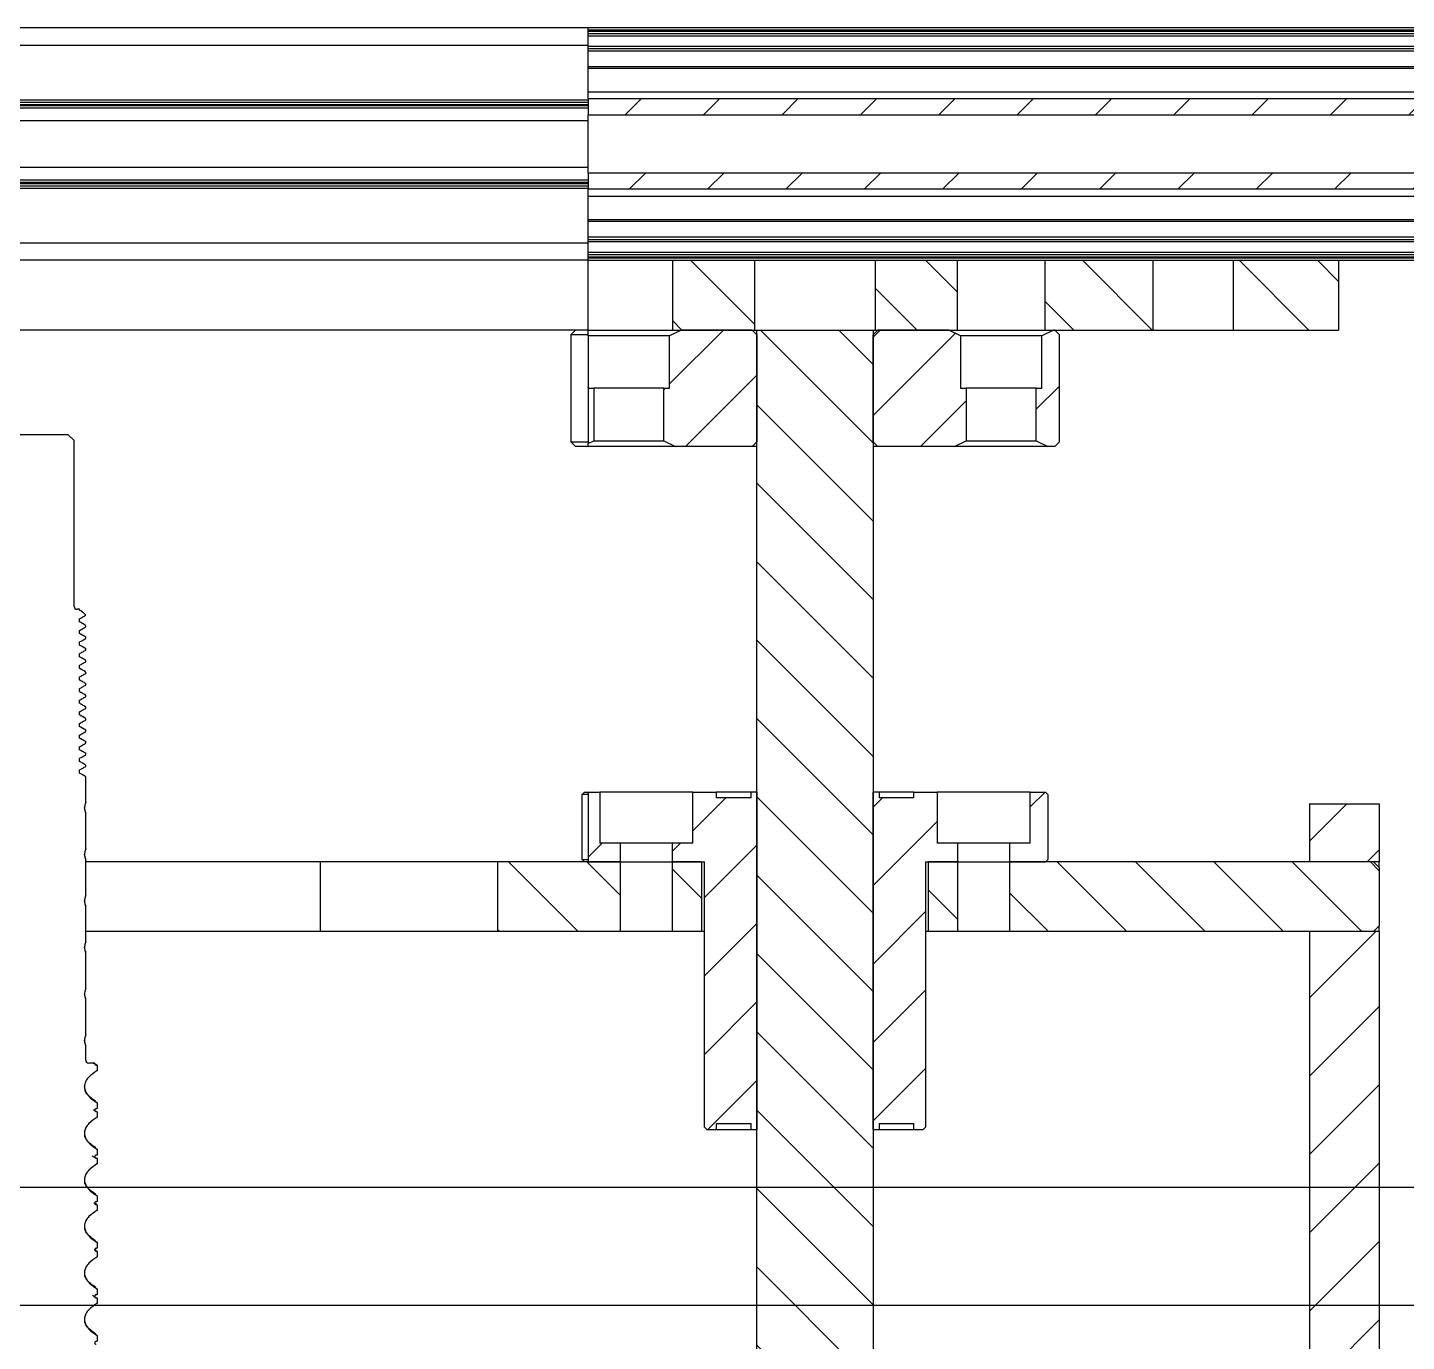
# Model space of a CAD drawing. Header units: millimetres. Extents: x -300 to 1184, y 5 to 1469.
# Drawn here: x 360.9 to 439.9, y 1393.6 to 1468.8 of the extents above; entities that cross this region are included whole.
import ezdxf

# ---------------------------------------------------------------- set-up
doc = ezdxf.new("R2010")
doc.units = ezdxf.units.MM

msp = doc.modelspace()

# ---------------------------------------------------------------- hatches: boundary and pattern name
at = {"linetype": 'Continuous', "lineweight": 18}
h = msp.add_hatch(dxfattribs=at)
h.set_pattern_fill('ANSI31', style=0)
h.paths.add_polyline_path([(513.057, 1464.77), (393.054, 1464.77), (393.054, 1463.837), (513.057, 1463.837)], flags=0)
h = msp.add_hatch(dxfattribs=at)
h.set_pattern_fill('ANSI31', style=0)
h.paths.add_polyline_path([(393.054, 1459.57), (513.057, 1459.57), (513.057, 1460.503), (393.054, 1460.503)], flags=0)
h = msp.add_hatch(dxfattribs=at)
h.set_pattern_fill('ANSI31', angle=90, style=0)
h.paths.add_polyline_path([(402.606, 1455.503), (397.89, 1455.503), (397.89, 1451.503), (402.606, 1451.503)], flags=0)
h = msp.add_hatch(dxfattribs=at)
h.set_pattern_fill('ANSI31', angle=90, style=0)
h.paths.add_polyline_path([(409.509, 1451.503), (414.224, 1451.503), (414.224, 1455.503), (409.509, 1455.503)], flags=0)
h = msp.add_hatch(dxfattribs=at)
h.set_pattern_fill('ANSI31', angle=90, style=0)
h.paths.add_polyline_path([(425.427, 1455.503), (419.224, 1455.503), (419.224, 1451.503), (425.427, 1451.503)], flags=0)
h = msp.add_hatch(dxfattribs=at)
h.set_pattern_fill('ANSI31', angle=90, style=0)
h.paths.add_polyline_path([(436.057, 1451.503), (436.057, 1455.503), (430.021, 1455.503), (430.021, 1451.503)], flags=0)
h = msp.add_hatch(dxfattribs=at)
h.set_pattern_fill('ANSI31', style=0)
h.paths.add_polyline_path([(402.457, 1451.503), (398.39, 1451.503), (397.724, 1451.178), (397.724, 1448.17), (397.39, 1448.17), (397.39, 1445.162), (398.057, 1444.837), (402.457, 1444.837), (402.724, 1445.103), (402.724, 1451.237)], flags=0)
h = msp.add_hatch(dxfattribs=at)
h.set_pattern_fill('ANSI31', angle=90, style=0)
h.paths.add_polyline_path([(402.724, 1451.503), (402.724, 1259.503), (409.39, 1259.503), (409.39, 1451.503)], flags=0)
h = msp.add_hatch(dxfattribs=at)
h.set_pattern_fill('ANSI31', style=0)
h.paths.add_polyline_path([(414.39, 1448.17), (414.39, 1451.178), (413.724, 1451.503), (409.657, 1451.503), (409.39, 1451.237), (409.39, 1445.103), (409.657, 1444.837), (414.057, 1444.837), (414.724, 1445.162), (414.724, 1448.17)], flags=0)
h = msp.add_hatch(dxfattribs=at)
h.set_pattern_fill('ANSI31', style=0)
h.paths.add_polyline_path([(419.79, 1451.503), (419.724, 1451.503), (419.057, 1451.178), (419.057, 1448.17), (418.724, 1448.17), (418.724, 1445.162), (419.39, 1444.837), (419.79, 1444.837), (420.057, 1445.103), (420.057, 1451.237)], flags=0)
h = msp.add_hatch(dxfattribs=at)
h.set_pattern_fill('ANSI31', style=0)
h.paths.add_polyline_path([(393.057, 1448.17), (393.057, 1451.178), (393.054, 1451.18), (393.054, 1444.998), (393.39, 1445.162), (393.39, 1448.17)], flags=0)
h = msp.add_hatch(dxfattribs=at)
h.set_pattern_fill('ANSI31', style=0)
h.paths.add_polyline_path([(393.054, 1425.033), (393.054, 1421.033), (394.89, 1421.033), (394.89, 1422.1), (393.724, 1422.1), (393.724, 1425.033)], flags=0)
h = msp.add_hatch(dxfattribs=at)
h.set_pattern_fill('ANSI31', style=0)
h.paths.add_polyline_path([(400.39, 1425.033), (399.057, 1425.033), (399.057, 1422.1), (397.89, 1422.1), (397.89, 1421.033), (399.724, 1421.033), (399.724, 1405.833), (399.857, 1405.7), (400.39, 1405.7), (400.39, 1406.033), (402.39, 1406.033), (402.39, 1405.7), (402.724, 1405.7), (402.724, 1425.033), (402.39, 1425.033), (402.39, 1424.7), (400.39, 1424.7)], flags=0)
h = msp.add_hatch(dxfattribs=at)
h.set_pattern_fill('ANSI31', style=0)
h.paths.add_polyline_path([(413.057, 1425.033), (411.724, 1425.033), (411.724, 1424.7), (409.724, 1424.7), (409.724, 1425.033), (409.39, 1425.033), (409.39, 1405.7), (409.724, 1405.7), (409.724, 1406.033), (411.724, 1406.033), (411.724, 1405.7), (412.257, 1405.7), (412.39, 1405.833), (412.39, 1421.033), (414.224, 1421.033), (414.224, 1422.1), (413.057, 1422.1)], flags=0)
h = msp.add_hatch(dxfattribs=at)
h.set_pattern_fill('ANSI31', style=0)
h.paths.add_polyline_path([(419.257, 1425.033), (418.39, 1425.033), (418.39, 1422.1), (417.224, 1422.1), (417.224, 1421.033), (419.257, 1421.033), (419.39, 1421.166), (419.39, 1424.9)], flags=0)
h = msp.add_hatch(dxfattribs=at)
h.set_pattern_fill('ANSI31', style=0)
h.paths.add_polyline_path([(438.39, 1424.366), (434.39, 1424.366), (434.39, 1421.033), (438.39, 1421.033)], flags=0)
h = msp.add_hatch(dxfattribs=at)
h.set_pattern_fill('ANSI31', angle=90, style=0)
h.paths.add_polyline_path([(394.89, 1417.033), (394.89, 1421.033), (387.89, 1421.033), (387.89, 1417.033)], flags=0)
h = msp.add_hatch(dxfattribs=at)
h.set_pattern_fill('ANSI31', angle=90, style=0)
h.paths.add_polyline_path([(397.89, 1421.033), (397.89, 1417.033), (399.557, 1417.033), (399.557, 1421.033)], flags=0)
h = msp.add_hatch(dxfattribs=at)
h.set_pattern_fill('ANSI31', angle=90, style=0)
h.paths.add_polyline_path([(414.224, 1417.033), (414.224, 1421.033), (412.557, 1421.033), (412.557, 1417.033)], flags=0)
h = msp.add_hatch(dxfattribs=at)
h.set_pattern_fill('ANSI31', angle=90, style=0)
h.paths.add_polyline_path([(438.39, 1420.7), (438.057, 1421.033), (417.224, 1421.033), (417.224, 1417.033), (438.057, 1417.033), (438.39, 1417.366)], flags=0)
h = msp.add_hatch(dxfattribs=at)
h.set_pattern_fill('ANSI31', style=0)
h.paths.add_polyline_path([(434.39, 1357.7), (438.39, 1357.7), (438.39, 1417.033), (434.39, 1417.033)], flags=0)

# ---------------------------------------------------------------- linework, layer by layer
at = {"color": 7, "linetype": 'Continuous', "lineweight": 25}
for p, q in [((330.18, 1468.837), (393.054, 1468.837)), ((393.054, 1467.837), (393.054, 1468.837)), ((393.054, 1468.837), (513.057, 1468.837)), ((393.054, 1468.703), (513.057, 1468.703)), ((393.054, 1468.637), (513.057, 1468.637)), ((393.054, 1468.503), (513.057, 1468.503)), ((393.054, 1468.37), (513.057, 1468.37)), ((330.18, 1467.837), (393.054, 1467.837)), ((393.054, 1464.77), (393.054, 1467.837)), ((393.054, 1467.77), (513.057, 1467.77)), ((393.054, 1467.637), (513.057, 1467.637)), ((393.054, 1467.503), (513.057, 1467.503)), ((393.054, 1466.599), (513.057, 1466.599)), ((393.054, 1466.505), (513.057, 1466.505)), ((393.054, 1465.161), (513.057, 1465.161)), ((330.18, 1464.703), (393.054, 1464.703)), ((330.18, 1464.57), (393.054, 1464.57)), ((330.18, 1464.437), (393.054, 1464.437)), ((330.18, 1464.37), (393.054, 1464.37)), ((330.18, 1464.237), (393.054, 1464.237)), ((393.054, 1464.77), (393.054, 1463.837)), ((393.054, 1464.77), (513.057, 1464.77)), ((330.18, 1463.511), (393.054, 1463.511)), ((393.054, 1463.837), (513.057, 1463.837)), ((393.054, 1460.503), (393.054, 1463.837)), ((330.18, 1460.83), (393.054, 1460.83)), ((330.18, 1460.103), (393.054, 1460.103)), ((513.057, 1460.503), (393.054, 1460.503)), ((393.054, 1460.503), (393.054, 1459.57)), ((330.18, 1459.97), (393.054, 1459.97)), ((330.18, 1459.903), (393.054, 1459.903)), ((330.18, 1459.77), (393.054, 1459.77)), ((330.18, 1459.637), (393.054, 1459.637)), ((513.057, 1459.57), (393.054, 1459.57)), ((393.054, 1456.503), (393.054, 1459.57)), ((393.054, 1459.18), (513.057, 1459.18)), ((393.054, 1457.835), (513.057, 1457.835)), ((393.054, 1457.741), (513.057, 1457.741)), ((330.18, 1456.503), (393.054, 1456.503)), ((393.054, 1456.837), (513.057, 1456.837)), ((393.054, 1456.703), (513.057, 1456.703)), ((393.054, 1456.57), (513.057, 1456.57)), ((393.054, 1455.503), (393.054, 1456.503)), ((393.054, 1455.503), (330.18, 1455.503)), ((393.054, 1455.97), (513.057, 1455.97)), ((393.054, 1455.837), (513.057, 1455.837)), ((393.054, 1455.703), (513.057, 1455.703)), ((393.054, 1455.637), (513.057, 1455.637)), ((393.054, 1455.503), (397.89, 1455.503)), ((393.054, 1451.503), (393.054, 1455.503)), ((397.89, 1455.503), (397.89, 1451.503)), ((397.89, 1455.503), (402.606, 1455.503)), ((402.606, 1451.503), (402.606, 1455.503)), ((402.606, 1455.503), (403.713, 1455.503)), ((403.713, 1455.503), (408.401, 1455.503)), ((408.401, 1455.503), (409.509, 1455.503)), ((409.509, 1455.503), (409.509, 1451.503)), ((409.509, 1455.503), (414.224, 1455.503)), ((414.224, 1455.503), (419.224, 1455.503)), ((414.224, 1451.503), (414.224, 1455.503)), ((419.224, 1455.503), (419.224, 1451.503)), ((419.224, 1455.503), (425.427, 1455.503)), ((425.427, 1451.503), (425.427, 1455.503)), ((425.427, 1455.503), (430.021, 1455.503)), ((430.021, 1455.503), (430.021, 1451.503)), ((430.021, 1455.503), (436.057, 1455.503)), ((436.057, 1455.503), (436.057, 1451.503)), ((436.057, 1455.503), (499.724, 1455.503)), ((393.054, 1451.503), (330.18, 1451.503)), ((392.324, 1451.503), (392.057, 1451.237)), ((393.054, 1451.503), (397.89, 1451.503)), ((398.39, 1451.503), (397.724, 1451.178)), ((397.89, 1451.503), (402.606, 1451.503)), ((402.457, 1451.503), (398.39, 1451.503)), ((402.724, 1451.237), (402.457, 1451.503)), ((402.606, 1451.503), (402.724, 1451.503)), ((402.724, 1259.503), (402.724, 1451.503)), ((402.724, 1451.503), (409.39, 1451.503)), ((409.39, 1451.503), (409.39, 1259.503)), ((409.657, 1451.503), (409.39, 1451.237)), ((409.39, 1451.503), (409.509, 1451.503)), ((409.509, 1451.503), (414.224, 1451.503)), ((413.724, 1451.503), (409.657, 1451.503)), ((414.39, 1451.178), (413.724, 1451.503)), ((414.224, 1451.503), (419.224, 1451.503)), ((419.724, 1451.503), (419.057, 1451.178)), ((419.224, 1451.503), (425.427, 1451.503)), ((419.79, 1451.503), (419.724, 1451.503)), ((420.057, 1451.237), (419.79, 1451.503)), ((425.427, 1451.503), (430.021, 1451.503)), ((430.021, 1451.503), (436.057, 1451.503)), ((392.057, 1451.237), (392.057, 1445.103)), ((393.054, 1451.237), (392.057, 1451.237)), ((393.057, 1451.178), (393.054, 1451.18)), ((393.054, 1451.18), (393.054, 1444.998)), ((397.724, 1451.178), (393.057, 1451.178)), ((393.057, 1451.178), (393.057, 1448.17)), ((397.724, 1448.17), (397.724, 1451.178)), ((402.724, 1451.237), (402.724, 1445.103)), ((409.39, 1445.103), (409.39, 1451.237)), ((419.057, 1451.178), (414.39, 1451.178)), ((414.39, 1451.178), (414.39, 1448.17)), ((419.057, 1448.17), (419.057, 1451.178)), ((420.057, 1445.103), (420.057, 1451.237)), ((393.057, 1448.17), (393.39, 1448.17)), ((393.39, 1448.17), (393.39, 1445.162)), ((397.39, 1448.17), (393.39, 1448.17)), ((397.39, 1445.162), (397.39, 1448.17)), ((397.39, 1448.17), (397.724, 1448.17)), ((414.39, 1448.17), (414.724, 1448.17)), ((414.724, 1448.17), (414.724, 1445.162)), ((418.724, 1448.17), (414.724, 1448.17)), ((418.724, 1445.162), (418.724, 1448.17)), ((418.724, 1448.17), (419.057, 1448.17)), ((363.27, 1445.503), (358.603, 1445.503)), ((363.603, 1445.17), (363.27, 1445.503)), ((363.603, 1435.67), (363.603, 1445.17)), ((392.057, 1445.103), (392.324, 1444.837)), ((392.057, 1445.103), (393.054, 1445.103)), ((393.054, 1444.998), (393.39, 1445.162)), ((393.39, 1445.162), (397.39, 1445.162)), ((397.39, 1445.162), (398.057, 1444.837)), ((402.457, 1444.837), (402.724, 1445.103)), ((409.39, 1445.103), (409.657, 1444.837)), ((414.057, 1444.837), (414.724, 1445.162)), ((414.724, 1445.162), (418.724, 1445.162)), ((418.724, 1445.162), (419.39, 1444.837)), ((419.79, 1444.837), (420.057, 1445.103)), ((393.054, 1444.837), (392.324, 1444.837)), ((398.057, 1444.837), (393.054, 1444.837)), ((402.457, 1444.837), (398.057, 1444.837)), ((402.724, 1444.837), (402.457, 1444.837)), ((409.657, 1444.837), (409.39, 1444.837)), ((414.057, 1444.837), (409.657, 1444.837)), ((419.39, 1444.837), (414.057, 1444.837)), ((419.79, 1444.837), (419.39, 1444.837)), ((363.909, 1435.503), (363.77, 1435.503)), ((363.909, 1435.456), (363.909, 1435.503)), ((363.909, 1434.789), (363.909, 1434.956)), ((364.27, 1435.17), (364.086, 1435.354)), ((364.27, 1435.164), (364.27, 1435.17)), ((363.909, 1434.123), (363.909, 1434.289)), ((364.236, 1434.6), (364.27, 1434.517)), ((364.27, 1434.517), (364.255, 1434.534)), ((364.27, 1434.498), (364.27, 1434.517)), ((363.909, 1433.456), (363.909, 1433.623)), ((364.265, 1433.92), (364.27, 1433.914)), ((364.265, 1433.253), (364.27, 1433.248)), ((364.27, 1433.831), (364.27, 1433.914)), ((364.27, 1433.164), (364.27, 1433.248)), ((363.909, 1432.789), (363.909, 1432.956)), ((364.265, 1432.586), (364.27, 1432.581)), ((364.27, 1432.498), (364.27, 1432.581)), ((363.909, 1432.123), (363.909, 1432.289)), ((364.236, 1431.934), (364.27, 1431.85)), ((364.27, 1431.85), (364.255, 1431.867)), ((364.27, 1431.831), (364.27, 1431.85)), ((363.909, 1431.456), (363.909, 1431.623)), ((363.909, 1430.789), (363.909, 1430.956)), ((364.265, 1431.253), (364.27, 1431.248)), ((364.27, 1431.164), (364.27, 1431.248)), ((363.909, 1430.123), (363.909, 1430.289)), ((364.265, 1430.586), (364.27, 1430.581)), ((364.27, 1430.498), (364.27, 1430.581)), ((363.909, 1429.456), (363.909, 1429.623)), ((364.236, 1429.267), (364.27, 1429.184)), ((364.265, 1429.92), (364.27, 1429.914)), ((364.27, 1429.831), (364.27, 1429.914)), ((363.909, 1428.789), (363.909, 1428.956)), ((364.27, 1429.184), (364.255, 1429.201)), ((364.265, 1428.587), (364.27, 1428.581)), ((364.27, 1429.164), (364.27, 1429.184)), ((364.27, 1428.498), (364.27, 1428.581)), ((363.909, 1428.123), (363.909, 1428.289)), ((364.265, 1427.92), (364.27, 1427.914)), ((364.27, 1427.831), (364.27, 1427.914)), ((363.909, 1427.456), (363.909, 1427.623)), ((363.909, 1426.789), (363.909, 1426.956)), ((364.265, 1427.253), (364.27, 1427.248)), ((364.27, 1427.164), (364.27, 1427.248)), ((363.909, 1426.123), (363.909, 1426.289)), ((364.236, 1426.601), (364.27, 1426.517)), ((364.27, 1426.517), (364.255, 1426.534)), ((364.27, 1426.498), (364.27, 1426.517)), ((364.265, 1425.92), (364.27, 1425.914)), ((364.27, 1424.444), (364.27, 1425.914)), ((392.857, 1425.033), (392.724, 1424.9)), ((392.724, 1421.166), (392.724, 1424.9)), ((393.054, 1424.9), (392.724, 1424.9)), ((392.857, 1425.033), (393.054, 1425.033)), ((393.054, 1425.033), (393.724, 1425.033)), ((393.054, 1425.033), (393.054, 1421.033)), ((393.724, 1425.033), (393.724, 1422.1)), ((399.057, 1425.033), (393.724, 1425.033)), ((399.057, 1422.1), (399.057, 1425.033)), ((399.057, 1425.033), (400.39, 1425.033)), ((400.39, 1425.033), (400.39, 1424.7)), ((402.39, 1425.033), (400.39, 1425.033)), ((402.39, 1424.7), (400.39, 1424.7)), ((402.39, 1424.7), (402.39, 1425.033)), ((402.724, 1425.033), (402.39, 1425.033)), ((402.724, 1425.033), (402.724, 1405.7)), ((409.39, 1405.7), (409.39, 1425.033)), ((409.724, 1425.033), (409.39, 1425.033)), ((409.724, 1425.033), (409.724, 1424.7)), ((411.724, 1425.033), (409.724, 1425.033)), ((411.724, 1424.7), (409.724, 1424.7)), ((411.724, 1424.7), (411.724, 1425.033)), ((411.724, 1425.033), (413.057, 1425.033)), ((413.057, 1425.033), (413.057, 1422.1)), ((418.39, 1425.033), (413.057, 1425.033)), ((418.39, 1422.1), (418.39, 1425.033)), ((418.39, 1425.033), (419.257, 1425.033)), ((419.39, 1424.9), (419.257, 1425.033)), ((419.39, 1424.9), (419.39, 1421.166)), ((364.264, 1423.874), (364.201, 1424.144)), ((364.27, 1423.85), (364.242, 1423.874)), ((364.27, 1421.777), (364.27, 1423.85)), ((434.39, 1424.366), (438.39, 1424.366)), ((434.39, 1424.366), (434.39, 1421.033)), ((438.39, 1424.366), (438.39, 1421.033)), ((364.264, 1421.207), (364.201, 1421.477)), ((394.89, 1422.1), (393.724, 1422.1)), ((394.89, 1422.1), (394.89, 1421.033)), ((397.89, 1422.1), (394.89, 1422.1)), ((397.89, 1421.033), (397.89, 1422.1)), ((399.057, 1422.1), (397.89, 1422.1)), ((414.224, 1422.1), (413.057, 1422.1)), ((414.224, 1422.1), (414.224, 1421.033)), ((417.224, 1422.1), (414.224, 1422.1)), ((417.224, 1421.033), (417.224, 1422.1)), ((418.39, 1422.1), (417.224, 1422.1)), ((364.27, 1421.184), (364.264, 1421.207)), ((364.27, 1419.111), (364.27, 1421.184)), ((377.724, 1421.033), (364.27, 1421.033)), ((377.724, 1417.033), (377.724, 1421.033)), ((387.89, 1421.033), (377.724, 1421.033)), ((387.89, 1417.033), (387.89, 1421.033)), ((394.89, 1421.033), (387.89, 1421.033)), ((392.724, 1421.166), (393.054, 1421.166)), ((392.857, 1421.033), (392.724, 1421.166)), ((393.054, 1421.033), (394.89, 1421.033)), ((394.89, 1421.033), (397.89, 1421.033)), ((394.89, 1421.033), (394.89, 1417.033)), ((397.89, 1421.033), (399.724, 1421.033)), ((397.89, 1417.033), (397.89, 1421.033)), ((399.557, 1421.033), (397.89, 1421.033)), ((399.557, 1421.033), (399.557, 1417.033)), ((399.724, 1405.833), (399.724, 1421.033)), ((412.39, 1421.033), (412.39, 1405.833)), ((412.39, 1421.033), (414.224, 1421.033)), ((412.557, 1417.033), (412.557, 1421.033)), ((414.224, 1421.033), (412.557, 1421.033)), ((414.224, 1421.033), (417.224, 1421.033)), ((414.224, 1421.033), (414.224, 1417.033)), ((417.224, 1421.033), (419.257, 1421.033)), ((417.224, 1417.033), (417.224, 1421.033)), ((438.057, 1421.033), (417.224, 1421.033)), ((419.257, 1421.033), (419.39, 1421.166)), ((438.39, 1421.033), (434.39, 1421.033)), ((438.39, 1420.7), (438.057, 1421.033)), ((438.39, 1420.7), (438.39, 1421.033)), ((438.39, 1420.7), (438.39, 1417.366)), ((364.264, 1418.54), (364.201, 1418.811)), ((364.27, 1418.517), (364.241, 1418.54)), ((364.27, 1416.444), (364.27, 1418.517)), ((377.724, 1417.033), (364.27, 1417.033)), ((387.89, 1417.033), (377.724, 1417.033)), ((394.89, 1417.033), (387.89, 1417.033)), ((397.89, 1417.033), (394.89, 1417.033)), ((399.557, 1417.033), (397.89, 1417.033)), ((399.724, 1417.033), (399.557, 1417.033)), ((412.557, 1417.033), (412.39, 1417.033)), ((414.224, 1417.033), (412.557, 1417.033)), ((417.224, 1417.033), (414.224, 1417.033)), ((438.057, 1417.033), (417.224, 1417.033)), ((438.39, 1417.033), (434.39, 1417.033)), ((434.39, 1417.033), (434.39, 1357.7)), ((438.057, 1417.033), (438.39, 1417.366)), ((438.39, 1417.033), (438.39, 1417.366)), ((438.39, 1417.033), (438.39, 1357.7)), ((364.264, 1415.874), (364.201, 1416.144)), ((364.27, 1415.85), (364.235, 1415.874)), ((364.27, 1413.777), (364.27, 1415.85)), ((364.264, 1413.207), (364.201, 1413.477)), ((364.27, 1413.184), (364.257, 1413.207)), ((364.27, 1411.111), (364.27, 1413.184)), ((364.264, 1410.54), (364.201, 1410.81)), ((364.27, 1410.517), (364.237, 1410.54)), ((364.27, 1409.67), (364.27, 1410.517)), ((364.786, 1409.503), (364.437, 1409.503)), ((364.905, 1409.406), (364.683, 1409.503)), ((364.937, 1409.354), (364.921, 1409.379)), ((364.937, 1409.085), (364.937, 1409.354)), ((364.937, 1407.209), (364.907, 1407.231)), ((364.937, 1406.927), (364.937, 1407.209)), ((364.707, 1406.846), (364.835, 1406.751)), ((364.763, 1406.798), (364.86, 1406.727)), ((364.867, 1406.886), (364.859, 1406.886)), ((364.86, 1406.727), (364.868, 1406.727)), ((364.937, 1406.687), (364.902, 1406.713)), ((364.937, 1406.418), (364.937, 1406.687)), ((399.724, 1405.833), (399.857, 1405.7)), ((399.857, 1405.7), (400.39, 1405.7)), ((400.39, 1406.033), (402.39, 1406.033)), ((400.39, 1406.033), (400.39, 1405.7)), ((400.39, 1405.7), (402.39, 1405.7)), ((402.39, 1405.7), (402.39, 1406.033)), ((402.39, 1405.7), (402.724, 1405.7)), ((409.39, 1405.7), (409.724, 1405.7)), ((409.724, 1406.033), (411.724, 1406.033)), ((409.724, 1406.033), (409.724, 1405.7)), ((409.724, 1405.7), (411.724, 1405.7)), ((411.724, 1405.7), (411.724, 1406.033)), ((411.724, 1405.7), (412.257, 1405.7)), ((412.257, 1405.7), (412.39, 1405.833)), ((364.609, 1404.185), (364.868, 1404.06)), ((364.747, 1404.115), (364.86, 1404.06)), ((364.867, 1404.219), (364.859, 1404.219)), ((364.86, 1404.06), (364.868, 1404.06)), ((364.937, 1404.021), (364.883, 1404.046)), ((364.937, 1404.542), (364.89, 1404.565)), ((364.937, 1404.261), (364.937, 1404.542)), ((364.937, 1403.752), (364.937, 1404.021)), ((364.937, 1401.876), (364.905, 1401.898)), ((364.937, 1401.594), (364.937, 1401.876)), ((364.937, 1401.085), (364.937, 1401.354)), ((364.883, 1398.755), (364.785, 1398.788)), ((364.812, 1398.788), (364.86, 1398.727)), ((364.815, 1398.794), (364.849, 1398.751)), ((364.937, 1398.687), (364.917, 1398.712)), ((364.937, 1399.209), (364.92, 1399.231)), ((364.937, 1398.927), (364.937, 1399.209)), ((364.937, 1398.418), (364.937, 1398.687)), ((364.661, 1396.195), (364.831, 1396.084)), ((364.759, 1396.126), (364.86, 1396.06)), ((364.937, 1396.542), (364.903, 1396.565)), ((364.937, 1396.261), (364.937, 1396.542)), ((364.937, 1396.021), (364.897, 1396.046)), ((364.937, 1395.752), (364.937, 1396.021)), ((364.937, 1393.876), (364.911, 1393.898)), ((364.937, 1393.594), (364.937, 1393.876))]:
    msp.add_line(p, q, dxfattribs=at)
at = {"color": 8, "linetype": 'Continuous', "lineweight": 25}
for p, q in [((364.878, 1407.262), (364.906, 1407.241)), ((364.835, 1406.751), (364.868, 1406.727)), ((364.862, 1404.596), (364.906, 1404.574)), ((364.875, 1401.929), (364.906, 1401.907)), ((364.89, 1399.262), (364.906, 1399.241)), ((364.849, 1398.751), (364.868, 1398.727)), ((364.831, 1396.084), (364.868, 1396.06)), ((364.874, 1396.596), (364.906, 1396.574)), ((364.881, 1393.929), (364.906, 1393.907))]:
    msp.add_line(p, q, dxfattribs=at)
at = {"color": 7, "linetype": 'Continuous'}
for p, q in [((247.724, 1402.4), (477.057, 1402.4)), ((477.057, 1395.611), (247.724, 1395.611))]:
    msp.add_line(p, q, dxfattribs=at)
at = {"color": 7, "linetype": 'Continuous', "lineweight": 25, "flags": 128}
for points in [[(364.236, 1431.934), (364.174, 1431.97), (364.078, 1432.025), (363.909, 1432.123)], [(364.236, 1429.267), (364.174, 1429.303), (364.078, 1429.358), (363.909, 1429.456)]]:
    msp.add_lwpolyline(points, dxfattribs=at)
at = {"color": 7, "linetype": 'Continuous', "lineweight": 25}
for centre in [(363.77, 1435.67), (364.437, 1409.67)]:
    msp.add_arc(centre, 0.167, 180, 270, dxfattribs=at)
for points, knots in [([(393.054, 1451.18), (393.054, 1451.183), (393.054, 1451.198), (393.054, 1451.368), (393.054, 1451.503)], [0, 0, 0, 0, 0.201989, 1, 1, 1, 1]), ([(393.054, 1444.837), (393.054, 1444.901), (393.054, 1444.988), (393.054, 1444.996), (393.054, 1444.998)], [0, 0, 0, 0, 0.743645, 1, 1, 1, 1]), ([(364.082, 1435.359), (364.053, 1435.376), (363.995, 1435.409), (363.937, 1435.443), (363.909, 1435.459)], [0, 0, 0, 0, 0.515248, 1, 1, 1, 1]), ([(364.086, 1435.354), (364.084, 1435.355), (364.025, 1435.389), (363.965, 1435.424), (363.909, 1435.456)], [0, 0, 0, 0, 0.046122, 1, 1, 1, 1]), ([(363.909, 1434.956), (363.941, 1434.974), (364.005, 1435.011), (364.125, 1435.081), (364.213, 1435.132), (364.27, 1435.164)], [0, 0, 0, 0, 0.265561, 0.53119, 1, 1, 1, 1]), ([(364.051, 1435.368), (364.064, 1435.364), (364.081, 1435.359), (364.085, 1435.355), (364.086, 1435.354)], [0, 0, 0, 0, 0.73198, 1, 1, 1, 1]), ([(364.265, 1434.587), (364.205, 1434.621), (364.086, 1434.69), (363.967, 1434.759), (363.909, 1434.792)], [0, 0, 0, 0, 0.507517, 1, 1, 1, 1]), ([(364.236, 1434.6), (364.215, 1434.612), (364.163, 1434.643), (364.054, 1434.706), (363.965, 1434.757), (363.909, 1434.789)], [0, 0, 0, 0, 0.189953, 0.482902, 1, 1, 1, 1]), ([(363.909, 1434.289), (363.941, 1434.308), (364.005, 1434.345), (364.125, 1434.414), (364.213, 1434.465), (364.27, 1434.498)], [0, 0, 0, 0, 0.265608, 0.53119, 1, 1, 1, 1]), ([(364.265, 1433.92), (364.205, 1433.955), (364.086, 1434.023), (363.967, 1434.092), (363.909, 1434.126)], [0, 0, 0, 0, 0.507541, 1, 1, 1, 1]), ([(364.27, 1433.914), (364.238, 1433.933), (364.174, 1433.97), (364.054, 1434.039), (363.965, 1434.09), (363.909, 1434.123)], [0, 0, 0, 0, 0.265629, 0.53121, 1, 1, 1, 1]), ([(364.236, 1434.6), (364.237, 1434.601), (364.239, 1434.601), (364.233, 1434.601), (364.228, 1434.601)], [0, 0, 0, 0, 0.14524, 1, 1, 1, 1]), ([(363.909, 1433.623), (363.941, 1433.641), (364.005, 1433.678), (364.125, 1433.747), (364.213, 1433.798), (364.27, 1433.831)], [0, 0, 0, 0, 0.265608, 0.53119, 1, 1, 1, 1]), ([(364.265, 1433.253), (364.205, 1433.288), (364.086, 1433.357), (363.967, 1433.425), (363.909, 1433.459)], [0, 0, 0, 0, 0.507541, 1, 1, 1, 1]), ([(364.27, 1433.248), (364.238, 1433.266), (364.174, 1433.303), (364.054, 1433.372), (363.965, 1433.423), (363.909, 1433.456)], [0, 0, 0, 0, 0.265629, 0.53121, 1, 1, 1, 1]), ([(363.909, 1432.956), (363.941, 1432.974), (364.005, 1433.011), (364.125, 1433.081), (364.213, 1433.132), (364.27, 1433.164)], [0, 0, 0, 0, 0.265608, 0.53119, 1, 1, 1, 1]), ([(364.265, 1432.586), (364.205, 1432.621), (364.086, 1432.69), (363.967, 1432.759), (363.909, 1432.792)], [0, 0, 0, 0, 0.507566, 1, 1, 1, 1]), ([(364.27, 1432.581), (364.238, 1432.599), (364.174, 1432.636), (364.054, 1432.706), (363.965, 1432.757), (363.909, 1432.789)], [0, 0, 0, 0, 0.265581, 0.53121, 1, 1, 1, 1]), ([(363.909, 1432.289), (363.941, 1432.308), (364.005, 1432.345), (364.125, 1432.414), (364.213, 1432.465), (364.27, 1432.498)], [0, 0, 0, 0, 0.265561, 0.53119, 1, 1, 1, 1]), ([(364.265, 1431.92), (364.205, 1431.955), (364.086, 1432.023), (363.967, 1432.092), (363.909, 1432.126)], [0, 0, 0, 0, 0.507517, 1, 1, 1, 1]), ([(363.909, 1431.623), (363.941, 1431.641), (364.005, 1431.678), (364.125, 1431.748), (364.213, 1431.798), (364.27, 1431.831)], [0, 0, 0, 0, 0.265573, 0.531215, 1, 1, 1, 1]), ([(364.236, 1431.934), (364.237, 1431.934), (364.239, 1431.934), (364.233, 1431.934), (364.228, 1431.934)], [0, 0, 0, 0, 0.14524, 1, 1, 1, 1]), ([(364.265, 1431.253), (364.205, 1431.288), (364.086, 1431.357), (363.967, 1431.425), (363.909, 1431.459)], [0, 0, 0, 0, 0.507541, 1, 1, 1, 1]), ([(364.27, 1431.248), (364.238, 1431.266), (364.174, 1431.303), (364.054, 1431.372), (363.965, 1431.423), (363.909, 1431.456)], [0, 0, 0, 0, 0.265629, 0.53121, 1, 1, 1, 1]), ([(363.909, 1430.956), (363.941, 1430.974), (364.005, 1431.011), (364.125, 1431.081), (364.213, 1431.132), (364.27, 1431.164)], [0, 0, 0, 0, 0.265608, 0.53119, 1, 1, 1, 1]), ([(364.265, 1430.586), (364.205, 1430.621), (364.086, 1430.69), (363.967, 1430.759), (363.909, 1430.792)], [0, 0, 0, 0, 0.507541, 1, 1, 1, 1]), ([(364.27, 1430.581), (364.238, 1430.599), (364.174, 1430.636), (364.054, 1430.706), (363.965, 1430.757), (363.909, 1430.789)], [0, 0, 0, 0, 0.265629, 0.53121, 1, 1, 1, 1]), ([(363.909, 1430.289), (363.941, 1430.308), (364.005, 1430.345), (364.125, 1430.414), (364.213, 1430.465), (364.27, 1430.498)], [0, 0, 0, 0, 0.265608, 0.53119, 1, 1, 1, 1]), ([(364.265, 1429.92), (364.205, 1429.955), (364.086, 1430.023), (363.967, 1430.092), (363.909, 1430.126)], [0, 0, 0, 0, 0.507541, 1, 1, 1, 1]), ([(364.27, 1429.914), (364.238, 1429.933), (364.174, 1429.97), (364.054, 1430.039), (363.965, 1430.09), (363.909, 1430.123)], [0, 0, 0, 0, 0.265581, 0.53121, 1, 1, 1, 1]), ([(363.909, 1429.623), (363.941, 1429.641), (364.005, 1429.678), (364.125, 1429.747), (364.213, 1429.798), (364.27, 1429.831)], [0, 0, 0, 0, 0.265561, 0.53119, 1, 1, 1, 1]), ([(364.265, 1429.253), (364.205, 1429.288), (364.086, 1429.357), (363.967, 1429.425), (363.909, 1429.459)], [0, 0, 0, 0, 0.507517, 1, 1, 1, 1]), ([(364.236, 1429.267), (364.237, 1429.267), (364.239, 1429.268), (364.233, 1429.268), (364.228, 1429.268)], [0, 0, 0, 0, 0.14524, 1, 1, 1, 1]), ([(363.909, 1428.956), (363.941, 1428.974), (364.005, 1429.011), (364.125, 1429.081), (364.213, 1429.132), (364.27, 1429.164)], [0, 0, 0, 0, 0.265561, 0.53119, 1, 1, 1, 1]), ([(364.265, 1428.587), (364.205, 1428.621), (364.086, 1428.69), (363.967, 1428.759), (363.909, 1428.792)], [0, 0, 0, 0, 0.507517, 1, 1, 1, 1]), ([(364.27, 1428.581), (364.238, 1428.599), (364.174, 1428.636), (364.054, 1428.706), (363.965, 1428.757), (363.909, 1428.789)], [0, 0, 0, 0, 0.265594, 0.531236, 1, 1, 1, 1]), ([(363.909, 1428.289), (363.941, 1428.308), (364.005, 1428.345), (364.125, 1428.414), (364.213, 1428.465), (364.27, 1428.498)], [0, 0, 0, 0, 0.265608, 0.53119, 1, 1, 1, 1]), ([(364.265, 1427.92), (364.205, 1427.955), (364.086, 1428.023), (363.967, 1428.092), (363.909, 1428.126)], [0, 0, 0, 0, 0.507541, 1, 1, 1, 1]), ([(364.27, 1427.914), (364.238, 1427.933), (364.174, 1427.97), (364.054, 1428.039), (363.965, 1428.09), (363.909, 1428.123)], [0, 0, 0, 0, 0.265629, 0.53121, 1, 1, 1, 1]), ([(363.909, 1427.623), (363.941, 1427.641), (364.005, 1427.678), (364.125, 1427.747), (364.213, 1427.798), (364.27, 1427.831)], [0, 0, 0, 0, 0.265608, 0.53119, 1, 1, 1, 1]), ([(364.265, 1427.253), (364.205, 1427.288), (364.086, 1427.357), (363.967, 1427.425), (363.909, 1427.459)], [0, 0, 0, 0, 0.507541, 1, 1, 1, 1]), ([(364.27, 1427.248), (364.238, 1427.266), (364.174, 1427.303), (364.054, 1427.372), (363.965, 1427.423), (363.909, 1427.456)], [0, 0, 0, 0, 0.265629, 0.53121, 1, 1, 1, 1]), ([(363.909, 1426.956), (363.941, 1426.974), (364.005, 1427.011), (364.125, 1427.081), (364.213, 1427.132), (364.27, 1427.164)], [0, 0, 0, 0, 0.265608, 0.53119, 1, 1, 1, 1]), ([(364.265, 1426.586), (364.205, 1426.621), (364.086, 1426.69), (363.967, 1426.759), (363.909, 1426.792)], [0, 0, 0, 0, 0.507566, 1, 1, 1, 1]), ([(364.236, 1426.601), (364.215, 1426.612), (364.163, 1426.643), (364.054, 1426.706), (363.965, 1426.757), (363.909, 1426.789)], [0, 0, 0, 0, 0.189901, 0.482902, 1, 1, 1, 1]), ([(363.909, 1426.289), (363.941, 1426.308), (364.005, 1426.345), (364.125, 1426.414), (364.213, 1426.465), (364.27, 1426.498)], [0, 0, 0, 0, 0.265561, 0.53119, 1, 1, 1, 1]), ([(364.265, 1425.92), (364.205, 1425.955), (364.086, 1426.023), (363.968, 1426.092), (363.909, 1426.126)], [0, 0, 0, 0, 0.507331, 1, 1, 1, 1]), ([(364.27, 1425.914), (364.238, 1425.933), (364.174, 1425.97), (364.054, 1426.039), (363.965, 1426.09), (363.909, 1426.123)], [0, 0, 0, 0, 0.265581, 0.53121, 1, 1, 1, 1]), ([(364.236, 1426.601), (364.237, 1426.601), (364.239, 1426.601), (364.233, 1426.601), (364.228, 1426.601)], [0, 0, 0, 0, 0.1452384, 1, 1, 1, 1]), ([(364.27, 1424.444), (364.245, 1424.378), (364.191, 1424.236), (364.2, 1424.024), (364.25, 1423.899), (364.27, 1423.85)], [0, 0, 0, 0, 0.343545, 0.741528, 1, 1, 1, 1]), ([(364.27, 1421.777), (364.245, 1421.711), (364.191, 1421.569), (364.2, 1421.357), (364.25, 1421.233), (364.27, 1421.184)], [0, 0, 0, 0, 0.343586, 0.741544, 1, 1, 1, 1]), ([(364.27, 1419.111), (364.245, 1419.045), (364.191, 1418.902), (364.2, 1418.69), (364.25, 1418.566), (364.27, 1418.517)], [0, 0, 0, 0, 0.343586, 0.741544, 1, 1, 1, 1]), ([(364.27, 1416.444), (364.245, 1416.378), (364.191, 1416.236), (364.2, 1416.024), (364.25, 1415.899), (364.27, 1415.85)], [0, 0, 0, 0, 0.343586, 0.741544, 1, 1, 1, 1]), ([(364.27, 1413.777), (364.245, 1413.711), (364.191, 1413.569), (364.2, 1413.357), (364.25, 1413.233), (364.27, 1413.184)], [0, 0, 0, 0, 0.343523, 0.741545, 1, 1, 1, 1]), ([(364.27, 1411.111), (364.245, 1411.045), (364.191, 1410.902), (364.2, 1410.69), (364.25, 1410.566), (364.27, 1410.517)], [0, 0, 0, 0, 0.343523, 0.741545, 1, 1, 1, 1]), ([(364.906, 1409.053), (364.744, 1408.948), (364.501, 1408.791), (364.279, 1408.492), (364.192, 1408.245), (364.202, 1408.004), (364.309, 1407.747), (364.54, 1407.475), (364.774, 1407.325), (364.906, 1407.241)], [0, 0, 0, 0, 0.2398007, 0.3587072, 0.4599035, 0.561662, 0.6527596, 0.8046645, 1, 1, 1, 1]), ([(364.729, 1409.503), (364.771, 1409.484), (364.852, 1409.446), (364.863, 1409.41), (364.868, 1409.393)], [0, 0, 0, 0, 0.527584, 1, 1, 1, 1]), ([(364.786, 1409.503), (364.785, 1409.499), (364.78, 1409.487), (364.779, 1409.464), (364.787, 1409.437), (364.803, 1409.415), (364.825, 1409.399), (364.846, 1409.394), (364.857, 1409.393), (364.86, 1409.393)], [0, 0, 0, 0, 0.0858129, 0.2583739, 0.43144, 0.6041341, 0.7759786, 0.9467813, 1, 1, 1, 1]), ([(364.86, 1409.393), (364.861, 1409.393), (364.862, 1409.393), (364.865, 1409.393), (364.867, 1409.393), (364.868, 1409.393)], [0, 0, 0, 0, 0.270841, 0.541636, 1, 1, 1, 1]), ([(364.868, 1409.393), (364.877, 1409.392), (364.895, 1409.391), (364.919, 1409.377), (364.931, 1409.362), (364.937, 1409.354)], [0, 0, 0, 0, 0.322445, 0.64483, 1, 1, 1, 1]), ([(364.937, 1409.085), (364.933, 1409.079), (364.925, 1409.066), (364.912, 1409.058), (364.906, 1409.053)], [0, 0, 0, 0, 0.480695, 1, 1, 1, 1]), ([(364.844, 1407.313), (364.674, 1407.427), (364.433, 1407.588), (364.23, 1407.906), (364.21, 1408.067), (364.201, 1408.144)], [0, 0, 0, 0, 0.5547605, 0.7882852, 1, 1, 1, 1]), ([(364.906, 1407.241), (364.912, 1407.237), (364.924, 1407.228), (364.932, 1407.216), (364.937, 1407.209)], [0, 0, 0, 0, 0.480116, 1, 1, 1, 1]), ([(364.906, 1406.387), (364.744, 1406.281), (364.501, 1406.124), (364.279, 1405.825), (364.192, 1405.579), (364.202, 1405.338), (364.309, 1405.08), (364.54, 1404.808), (364.774, 1404.658), (364.906, 1404.574)], [0, 0, 0, 0, 0.239801, 0.3587076, 0.459904, 0.561646, 0.6527592, 0.8046642, 1, 1, 1, 1]), ([(364.859, 1406.886), (364.851, 1406.885), (364.833, 1406.883), (364.809, 1406.87), (364.791, 1406.85), (364.781, 1406.824), (364.779, 1406.797), (364.787, 1406.771), (364.803, 1406.748), (364.825, 1406.733), (364.846, 1406.727), (364.857, 1406.727), (364.86, 1406.727)], [0, 0, 0, 0, 0.10655, 0.213034, 0.319882, 0.427292, 0.535402, 0.643675, 0.751998, 0.859658, 0.966666, 1, 1, 1, 1]), ([(364.937, 1406.927), (364.931, 1406.92), (364.921, 1406.905), (364.898, 1406.891), (364.879, 1406.886), (364.869, 1406.886), (364.867, 1406.886)], [0, 0, 0, 0, 0.317961, 0.636311, 0.953266, 1, 1, 1, 1]), ([(364.868, 1406.727), (364.877, 1406.726), (364.895, 1406.724), (364.919, 1406.71), (364.931, 1406.695), (364.937, 1406.687)], [0, 0, 0, 0, 0.322445, 0.64483, 1, 1, 1, 1]), ([(364.937, 1406.418), (364.933, 1406.412), (364.925, 1406.4), (364.912, 1406.391), (364.906, 1406.387)], [0, 0, 0, 0, 0.480695, 1, 1, 1, 1]), ([(364.845, 1404.646), (364.648, 1404.781), (364.376, 1404.967), (364.203, 1405.314), (364.21, 1405.446), (364.212, 1405.49)], [0, 0, 0, 0, 0.637057, 0.879517, 1, 1, 1, 1]), ([(364.859, 1404.219), (364.851, 1404.219), (364.833, 1404.217), (364.809, 1404.203), (364.791, 1404.183), (364.781, 1404.158), (364.779, 1404.13), (364.787, 1404.104), (364.803, 1404.082), (364.825, 1404.066), (364.846, 1404.06), (364.857, 1404.06), (364.86, 1404.06)], [0, 0, 0, 0, 0.106555, 0.213042, 0.319894, 0.427309, 0.535423, 0.6437, 0.751897, 0.859653, 0.966665, 1, 1, 1, 1]), ([(364.937, 1404.261), (364.931, 1404.253), (364.921, 1404.238), (364.898, 1404.224), (364.879, 1404.22), (364.869, 1404.22), (364.867, 1404.219)], [0, 0, 0, 0, 0.318213, 0.636446, 0.953284, 1, 1, 1, 1]), ([(364.868, 1404.06), (364.877, 1404.059), (364.895, 1404.057), (364.919, 1404.044), (364.931, 1404.029), (364.937, 1404.021)], [0, 0, 0, 0, 0.322445, 0.64483, 1, 1, 1, 1]), ([(364.906, 1404.574), (364.912, 1404.57), (364.924, 1404.562), (364.932, 1404.549), (364.937, 1404.542)], [0, 0, 0, 0, 0.480116, 1, 1, 1, 1]), ([(364.906, 1403.72), (364.744, 1403.615), (364.501, 1403.457), (364.279, 1403.158), (364.192, 1402.912), (364.202, 1402.671), (364.309, 1402.414), (364.54, 1402.141), (364.774, 1401.992), (364.906, 1401.907)], [0, 0, 0, 0, 0.2398018, 0.3587088, 0.4599054, 0.5616478, 0.6527612, 0.8046539, 1, 1, 1, 1]), ([(364.937, 1403.752), (364.933, 1403.746), (364.925, 1403.733), (364.912, 1403.724), (364.906, 1403.72)], [0, 0, 0, 0, 0.48005, 1, 1, 1, 1]), ([(364.845, 1401.979), (364.648, 1402.114), (364.376, 1402.301), (364.203, 1402.647), (364.21, 1402.78), (364.212, 1402.824)], [0, 0, 0, 0, 0.637051, 0.879515, 1, 1, 1, 1]), ([(364.906, 1401.907), (364.912, 1401.903), (364.924, 1401.895), (364.932, 1401.882), (364.937, 1401.876)], [0, 0, 0, 0, 0.480116, 1, 1, 1, 1]), ([(364.906, 1401.053), (364.744, 1400.948), (364.501, 1400.791), (364.279, 1400.492), (364.192, 1400.245), (364.202, 1400.004), (364.309, 1399.747), (364.54, 1399.475), (364.774, 1399.325), (364.906, 1399.241)], [0, 0, 0, 0, 0.2398018, 0.3587088, 0.4599054, 0.5616478, 0.6527612, 0.8046539, 1, 1, 1, 1]), ([(364.885, 1401.39), (364.881, 1401.42), (364.877, 1401.451), (364.741, 1401.484), (364.737, 1401.485)], [0, 0, 0, 0, 0.96948, 1, 1, 1, 1]), ([(364.859, 1401.553), (364.851, 1401.552), (364.833, 1401.55), (364.809, 1401.536), (364.791, 1401.516), (364.781, 1401.491), (364.779, 1401.464), (364.787, 1401.437), (364.803, 1401.415), (364.825, 1401.399), (364.846, 1401.394), (364.857, 1401.393), (364.86, 1401.393)], [0, 0, 0, 0, 0.1065522, 0.2130371, 0.3197675, 0.4273276, 0.5352795, 0.6437074, 0.7519022, 0.8596561, 0.9666659, 1, 1, 1, 1]), ([(364.867, 1401.553), (364.867, 1401.553), (364.865, 1401.553), (364.863, 1401.553), (364.861, 1401.553), (364.859, 1401.553)], [0, 0, 0, 0, 0.270841, 0.541636, 1, 1, 1, 1]), ([(364.86, 1401.393), (364.861, 1401.393), (364.862, 1401.393), (364.865, 1401.393), (364.867, 1401.393), (364.868, 1401.393)], [0, 0, 0, 0, 0.2708, 0.5416, 1, 1, 1, 1]), ([(364.937, 1401.594), (364.931, 1401.587), (364.921, 1401.572), (364.898, 1401.558), (364.879, 1401.553), (364.869, 1401.553), (364.867, 1401.553)], [0, 0, 0, 0, 0.318217, 0.636453, 0.953295, 1, 1, 1, 1]), ([(364.868, 1401.393), (364.877, 1401.392), (364.895, 1401.391), (364.919, 1401.377), (364.931, 1401.362), (364.937, 1401.354)], [0, 0, 0, 0, 0.322499, 0.644858, 1, 1, 1, 1]), ([(364.937, 1401.085), (364.933, 1401.079), (364.925, 1401.066), (364.912, 1401.058), (364.906, 1401.053)], [0, 0, 0, 0, 0.48005, 1, 1, 1, 1]), ([(364.845, 1399.313), (364.648, 1399.448), (364.376, 1399.634), (364.203, 1399.98), (364.21, 1400.113), (364.212, 1400.157)], [0, 0, 0, 0, 0.637051, 0.879515, 1, 1, 1, 1]), ([(364.906, 1399.241), (364.912, 1399.237), (364.924, 1399.228), (364.932, 1399.216), (364.937, 1399.209)], [0, 0, 0, 0, 0.480116, 1, 1, 1, 1]), ([(364.859, 1398.886), (364.851, 1398.885), (364.833, 1398.883), (364.809, 1398.87), (364.791, 1398.85), (364.781, 1398.824), (364.779, 1398.797), (364.787, 1398.771), (364.803, 1398.748), (364.825, 1398.733), (364.846, 1398.727), (364.857, 1398.727), (364.86, 1398.727)], [0, 0, 0, 0, 0.1065522, 0.2130371, 0.3197675, 0.4273276, 0.5352795, 0.6437074, 0.7519022, 0.8596561, 0.9666659, 1, 1, 1, 1]), ([(364.867, 1398.886), (364.867, 1398.886), (364.865, 1398.886), (364.863, 1398.886), (364.861, 1398.886), (364.859, 1398.886)], [0, 0, 0, 0, 0.270841, 0.541636, 1, 1, 1, 1]), ([(364.86, 1398.727), (364.861, 1398.727), (364.862, 1398.727), (364.865, 1398.727), (364.867, 1398.727), (364.868, 1398.727)], [0, 0, 0, 0, 0.2708, 0.5416, 1, 1, 1, 1]), ([(364.937, 1398.927), (364.931, 1398.92), (364.921, 1398.905), (364.898, 1398.891), (364.879, 1398.886), (364.869, 1398.886), (364.867, 1398.886)], [0, 0, 0, 0, 0.318264, 0.636295, 0.953288, 1, 1, 1, 1]), ([(364.868, 1398.727), (364.877, 1398.726), (364.895, 1398.724), (364.919, 1398.71), (364.931, 1398.695), (364.937, 1398.687)], [0, 0, 0, 0, 0.322616, 0.645093, 1, 1, 1, 1]), ([(364.906, 1398.387), (364.744, 1398.282), (364.501, 1398.124), (364.279, 1397.825), (364.192, 1397.579), (364.202, 1397.338), (364.309, 1397.08), (364.54, 1396.808), (364.774, 1396.658), (364.906, 1396.574)], [0, 0, 0, 0, 0.239791, 0.358711, 0.459907, 0.561649, 0.652762, 0.804655, 1, 1, 1, 1]), ([(364.937, 1398.418), (364.933, 1398.412), (364.925, 1398.4), (364.912, 1398.391), (364.906, 1398.387)], [0, 0, 0, 0, 0.48005, 1, 1, 1, 1]), ([(364.845, 1396.646), (364.648, 1396.781), (364.376, 1396.967), (364.203, 1397.314), (364.21, 1397.446), (364.212, 1397.49)], [0, 0, 0, 0, 0.637034, 0.879492, 1, 1, 1, 1]), ([(364.859, 1396.219), (364.851, 1396.219), (364.833, 1396.217), (364.809, 1396.203), (364.791, 1396.183), (364.781, 1396.158), (364.779, 1396.13), (364.787, 1396.104), (364.803, 1396.082), (364.825, 1396.066), (364.846, 1396.06), (364.857, 1396.06), (364.86, 1396.06)], [0, 0, 0, 0, 0.106523, 0.213085, 0.319814, 0.427225, 0.535335, 0.643761, 0.751954, 0.859615, 0.966666, 1, 1, 1, 1]), ([(364.867, 1396.22), (364.867, 1396.22), (364.865, 1396.22), (364.863, 1396.219), (364.861, 1396.219), (364.859, 1396.219)], [0, 0, 0, 0, 0.270795, 0.541636, 1, 1, 1, 1]), ([(364.937, 1396.261), (364.931, 1396.253), (364.921, 1396.238), (364.898, 1396.224), (364.879, 1396.22), (364.869, 1396.22), (364.867, 1396.22)], [0, 0, 0, 0, 0.318293, 0.636354, 0.953272, 1, 1, 1, 1]), ([(364.906, 1396.574), (364.912, 1396.57), (364.924, 1396.562), (364.932, 1396.549), (364.937, 1396.542)], [0, 0, 0, 0, 0.480463, 1, 1, 1, 1]), ([(364.906, 1395.72), (364.744, 1395.615), (364.501, 1395.457), (364.279, 1395.158), (364.192, 1394.912), (364.202, 1394.671), (364.309, 1394.414), (364.54, 1394.141), (364.774, 1393.992), (364.906, 1393.907)], [0, 0, 0, 0, 0.239791, 0.358712, 0.459892, 0.561651, 0.652749, 0.804654, 1, 1, 1, 1]), ([(364.86, 1396.06), (364.861, 1396.06), (364.862, 1396.06), (364.865, 1396.06), (364.867, 1396.06), (364.868, 1396.06)], [0, 0, 0, 0, 0.270795, 0.541636, 1, 1, 1, 1]), ([(364.868, 1396.06), (364.877, 1396.059), (364.895, 1396.057), (364.919, 1396.044), (364.931, 1396.029), (364.937, 1396.021)], [0, 0, 0, 0, 0.322616, 0.645093, 1, 1, 1, 1]), ([(364.937, 1395.752), (364.933, 1395.746), (364.925, 1395.733), (364.912, 1395.724), (364.906, 1395.72)], [0, 0, 0, 0, 0.480428, 1, 1, 1, 1]), ([(364.845, 1393.979), (364.648, 1394.114), (364.376, 1394.301), (364.203, 1394.647), (364.21, 1394.78), (364.212, 1394.824)], [0, 0, 0, 0, 0.637034, 0.879492, 1, 1, 1, 1]), ([(364.906, 1393.907), (364.912, 1393.903), (364.924, 1393.895), (364.932, 1393.882), (364.937, 1393.876)], [0, 0, 0, 0, 0.479832, 1, 1, 1, 1]), ([(364.859, 1393.553), (364.851, 1393.552), (364.833, 1393.55), (364.809, 1393.536), (364.791, 1393.516), (364.781, 1393.491), (364.779, 1393.464), (364.787, 1393.437), (364.803, 1393.415), (364.825, 1393.399), (364.846, 1393.394), (364.857, 1393.393), (364.86, 1393.393)], [0, 0, 0, 0, 0.106523, 0.213085, 0.319814, 0.427225, 0.535335, 0.643761, 0.751954, 0.859615, 0.966666, 1, 1, 1, 1]), ([(364.867, 1393.553), (364.867, 1393.553), (364.865, 1393.553), (364.863, 1393.553), (364.861, 1393.553), (364.859, 1393.553)], [0, 0, 0, 0, 0.2708, 0.5416, 1, 1, 1, 1]), ([(364.937, 1393.594), (364.931, 1393.587), (364.921, 1393.572), (364.898, 1393.558), (364.879, 1393.553), (364.869, 1393.553), (364.867, 1393.553)], [0, 0, 0, 0, 0.318293, 0.636354, 0.953272, 1, 1, 1, 1])]:
    msp.add_open_spline(points, degree=3, knots=knots, dxfattribs=at)

doc.saveas('drawing.dxf')
